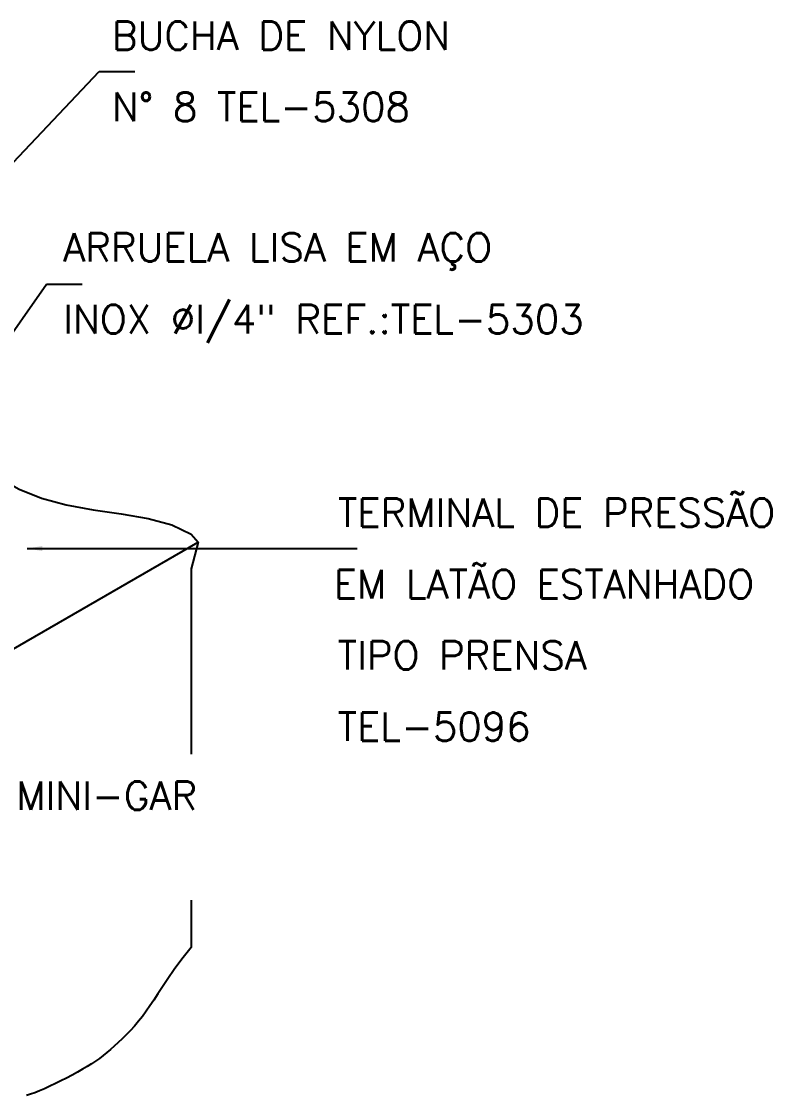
# Model space of a CAD drawing. Header units: millimetres. Extents: x -6438.6 to -6417.3, y -4691 to -4675.7.
# Drawn here: x -6422.6 to -6417.34, y -4684.04 to -4676.5 of the extents above; entities that cross this region are included whole.
import ezdxf
from ezdxf.enums import TextEntityAlignment as Align

# ---------------------------------------------------------------- set-up
doc = ezdxf.new("R2010")
doc.units = ezdxf.units.MM
doc.header["$LTSCALE"] = 10
doc.layers.add('Termotécnica', color=7, linetype='Continuous')
doc.styles.add('r80', font='romans.shx')

msp = doc.modelspace()

# ---------------------------------------------------------------- linework, layer by layer
at = {"layer": 'Termotécnica', "color": 2}
for p, q in [((-6422.8997, -4677.7456), (-6422.0584, -4676.855)), ((-6422.0584, -4676.855), (-6421.8084, -4676.855)), ((-6422.8094, -4678.8929), (-6422.4293, -4678.35)), ((-6422.4293, -4678.35), (-6422.1793, -4678.35)), ((-6432.5949, -4686.6349), (-6421.3636, -4680.1604)), ((-6422.5642, -4680.2044), (-6420.4986, -4680.2044)), ((-6420.4986, -4680.2044), (-6420.2486, -4680.2044)), ((-6421.4133, -4680.3411), (-6421.4133, -4681.6494)), ((-6421.4133, -4682.6728), (-6421.4133, -4683.0058))]:
    msp.add_line(p, q, dxfattribs=at)
for points in [[(-6423.162, -4679.1517), (-6423.1534, -4679.1931), (-6423.1113, -4679.3118), (-6423.0506, -4679.4245), (-6422.9711, -4679.5298), (-6422.8728, -4679.6265), (-6422.7557, -4679.7131), (-6422.6197, -4679.7882), (-6422.4649, -4679.8506), (-6422.2911, -4679.899), (-6422.1006, -4679.9336), (-6421.9044, -4679.962), (-6421.7158, -4679.9936), (-6421.5481, -4680.0375), (-6421.4147, -4680.103), (-6421.3636, -4680.1604)], [(-6421.3636, -4680.1604), (-6421.3636, -4680.1604), (-6421.4126, -4680.3464)], [(-6421.4133, -4683.0058), (-6421.4782, -4683.0887), (-6421.5323, -4683.1614), (-6421.5776, -4683.2251), (-6421.6155, -4683.2811), (-6421.6478, -4683.3306), (-6421.6763, -4683.375), (-6421.7027, -4683.4154), (-6421.7285, -4683.4531), (-6421.7553, -4683.4892), (-6421.783, -4683.5239), (-6421.8114, -4683.557), (-6421.8402, -4683.5886), (-6421.869, -4683.6186), (-6421.8977, -4683.6469), (-6421.9258, -4683.6736), (-6421.9532, -4683.6986), (-6421.9797, -4683.7218), (-6422.0056, -4683.7436), (-6422.0314, -4683.7642), (-6422.0576, -4683.784), (-6422.0846, -4683.8033), (-6422.1131, -4683.8223), (-6422.1434, -4683.8414), (-6422.176, -4683.861), (-6422.2113, -4683.8811), (-6422.2487, -4683.9016), (-6422.2876, -4683.922), (-6422.3271, -4683.9422), (-6422.3666, -4683.9616), (-6422.4055, -4683.9799), (-6422.4429, -4683.9969), (-6422.4782, -4684.012), (-6422.5108, -4684.0251), (-6422.5409, -4684.0363), (-6422.569, -4684.0455)]]:
    msp.add_lwpolyline(points, dxfattribs=at)
msp.add_solid([(-6422.4586, -4680.2227), (-6422.4584, -4680.1874), (-6422.5642, -4680.2044)], dxfattribs=at)

# ---------------------------------------------------------------- texts
at = {"layer": 'Termotécnica', "color": 2, "style": 'r80'}
for s, p in [('BUCHA DE NYLON', (-6421.9704, -4676.7049)), ('N%%D 8 TEL-5308', (-6421.97, -4677.2045)), ('TERMINAL DE PRESSÃO', (-6420.384, -4680.0535)), ('EM LATÃO ESTANHADO', (-6420.4125, -4680.555)), ('TIPO PRENSA', (-6420.3858, -4681.0543)), ('TEL-5096', (-6420.3858, -4681.5558)), ('CONECTOR MINI-GAR', (-6424.1833, -4682.0403))]:
    msp.add_text(s, height=0.2, dxfattribs=at).set_placement(p)
for s, p in [('ARRUELA LISA EM AÇO', (-6422.311, -4678.0904)), ('INOX %%CI/4" REF.:TEL-5303', (-6422.3106, -4678.5947))]:
    msp.add_text(s, height=0.2, dxfattribs=at).set_placement(p, align=Align.MIDDLE_LEFT)

doc.saveas('drawing.dxf')
